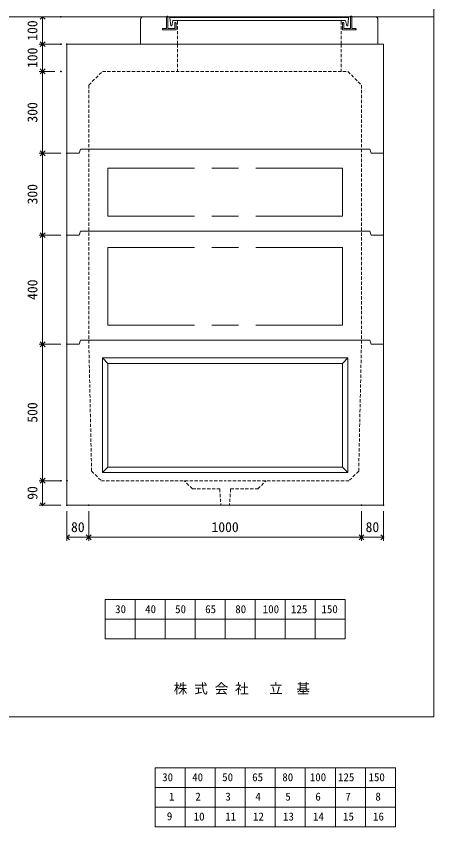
# Model space of a CAD drawing. Units: millimetres, scale not verified. Extents: x -4890 to 18490, y -2339 to 2339.
# Drawn here: x 3359 to 4890, y -2339 to 632 of the extents above; entities that cross this region are included whole.
import ezdxf
from ezdxf.enums import TextEntityAlignment as Align

# ---------------------------------------------------------------- set-up
doc = ezdxf.new("R2010")
doc.units = ezdxf.units.MM
doc.header["$LTSCALE"] = 10
doc.header["$PDMODE"] = 32
doc.header["$PDSIZE"] = 2
doc.linetypes.add('DASHED1', pattern=[1.8, 1.2, -0.6])
doc.linetypes.add('USER2', pattern=[50.8, 31.75, -6.35, 6.35, -6.35])
doc.layers.add('0-1_Defpoints', color=7, linetype='Continuous')
for name, color, linetype, lineweight in [('0-2_waku', 7, 'Continuous', 18), ('0-3_gaikei', 7, 'Continuous', 18), ('0-4_kakure', 7, 'DASHED1', 5), ('0-5_sunpou', 7, 'Continuous', 5), ('0-9_uchigawa', 6, 'Continuous', 18), ('0-B_futa', 3, 'Continuous', 18), ('0-C_GL', 4, 'Continuous', 18), ('0-E_文字１', 7, 'Continuous', 18), ('1-3_uchigawa2', 6, 'USER2', 18), ('1-5_文字２', 7, 'Continuous', 5)]:
    doc.layers.add(name, color=color, linetype=linetype, lineweight=lineweight)
doc.styles.add('ＭＳ ゴシック', font='')
doc.styles.get('ＭＳ ゴシック').set_extended_font_data('MS Gothic')

# ---------------------------------------------------------------- blocks, each defined once
blk = doc.blocks.new('_Open90')
at = {"layer": '0-5_sunpou'}
blk.add_line((0, 0), (-1, 0), dxfattribs=at)
blk.add_lwpolyline([(-0.5, 0.5), (0, 0), (-0.5, -0.5)], dxfattribs=at)
blk = doc.blocks.new('D94')
at = {"layer": '0-1_Defpoints'}
for p in [(4992.32, 1004.36), (5072.32, 1004.36), (5072.32, 886.94)]:
    blk.add_point(p, dxfattribs=at)
at = {"layer": '0-5_sunpou'}
for p, q in [((4992.32, 982.36), (4992.32, 873.94)), ((5072.32, 982.36), (5072.32, 873.94)), ((5010.32, 886.94), (5054.32, 886.94))]:
    blk.add_line(p, q, dxfattribs=at)
at = {"layer": '0-5_sunpou', "xscale": 18, "yscale": 18, "rotation": 180}
blk.add_blockref('_Open90', (4992.32, 886.94), dxfattribs=at)
at = {"layer": '0-5_sunpou', "xscale": 18, "yscale": 18}
blk.add_blockref('_Open90', (5072.32, 886.94), dxfattribs=at)
at = {"layer": '0-5_sunpou', "style": 'ＭＳ ゴシック'}
blk.add_text('80', height=36.66, dxfattribs=at).set_placement((5007.32, 894.94), align=Align.BOTTOM_LEFT)
blk = doc.blocks.new('D95')
at = {"layer": '0-1_Defpoints'}
for p in [(5072.32, 1004.36), (6072.32, 1004.36), (6072.32, 886.94)]:
    blk.add_point(p, dxfattribs=at)
at = {"layer": '0-5_sunpou'}
for p, q in [((5072.32, 982.36), (5072.32, 873.94)), ((6072.32, 982.36), (6072.32, 873.94)), ((5090.32, 886.94), (6054.32, 886.94))]:
    blk.add_line(p, q, dxfattribs=at)
at = {"layer": '0-5_sunpou', "xscale": 18, "yscale": 18, "rotation": 180}
blk.add_blockref('_Open90', (5072.32, 886.94), dxfattribs=at)
at = {"layer": '0-5_sunpou', "xscale": 18, "yscale": 18}
blk.add_blockref('_Open90', (6072.32, 886.94), dxfattribs=at)
at = {"layer": '0-5_sunpou', "style": 'ＭＳ ゴシック'}
blk.add_text('1000', height=36.66, dxfattribs=at).set_placement((5522.32, 894.94), align=Align.BOTTOM_LEFT)
blk = doc.blocks.new('D96')
at = {"layer": '0-1_Defpoints'}
for p in [(6072.32, 1004.36), (6152.32, 1004.36), (6152.32, 886.94)]:
    blk.add_point(p, dxfattribs=at)
at = {"layer": '0-5_sunpou'}
for p, q in [((6072.32, 982.36), (6072.32, 873.94)), ((6152.32, 982.36), (6152.32, 873.94)), ((6090.32, 886.94), (6134.32, 886.94))]:
    blk.add_line(p, q, dxfattribs=at)
at = {"layer": '0-5_sunpou', "xscale": 18, "yscale": 18, "rotation": 180}
blk.add_blockref('_Open90', (6072.32, 886.94), dxfattribs=at)
at = {"layer": '0-5_sunpou', "xscale": 18, "yscale": 18}
blk.add_blockref('_Open90', (6152.32, 886.94), dxfattribs=at)
at = {"layer": '0-5_sunpou', "style": 'ＭＳ ゴシック'}
blk.add_text('80', height=36.66, dxfattribs=at).set_placement((6087.32, 894.94), align=Align.BOTTOM_LEFT)
blk = doc.blocks.new('D97')
at = {"layer": '0-1_Defpoints'}
for p in [(4992.32, 1094.36), (4903, 1004.36), (4992.32, 1004.36)]:
    blk.add_point(p, dxfattribs=at)
at = {"layer": '0-5_sunpou'}
for p, q in [((4970.32, 1094.36), (4890, 1094.36)), ((4903, 1076.36), (4903, 1022.36)), ((4970.32, 1004.36), (4890, 1004.36))]:
    blk.add_line(p, q, dxfattribs=at)
at = {"layer": '0-5_sunpou', "xscale": 18, "yscale": 18}
for p, rotation in [((4903, 1094.36), 90), ((4903, 1004.36), 270)]:
    blk.add_blockref('_Open90', p, dxfattribs=dict(at, rotation=rotation))
at = {"layer": '0-5_sunpou', "style": 'ＭＳ ゴシック'}
blk.add_text('90', height=36.66, rotation=90, dxfattribs=at).set_placement((4895, 1024.36), align=Align.BOTTOM_LEFT)
blk = doc.blocks.new('D98')
at = {"layer": '0-1_Defpoints'}
for p in [(4992.32, 1594.36), (4903, 1094.36), (4970.32, 1094.36)]:
    blk.add_point(p, dxfattribs=at)
at = {"layer": '0-5_sunpou'}
for p, q in [((4970.32, 1594.36), (4890, 1594.36)), ((4903, 1576.36), (4903, 1112.36)), ((4948.32, 1094.36), (4890, 1094.36))]:
    blk.add_line(p, q, dxfattribs=at)
at = {"layer": '0-5_sunpou', "xscale": 18, "yscale": 18}
for p, rotation in [((4903, 1594.36), 90), ((4903, 1094.36), 270)]:
    blk.add_blockref('_Open90', p, dxfattribs=dict(at, rotation=rotation))
at = {"layer": '0-5_sunpou', "style": 'ＭＳ ゴシック'}
blk.add_text('500', height=36.66, rotation=90, dxfattribs=at).set_placement((4895, 1306.86), align=Align.BOTTOM_LEFT)
blk = doc.blocks.new('D99')
at = {"layer": '0-1_Defpoints'}
for p in [(4970.32, 2794.36), (4903, 2694.36), (4992.32, 2694.36)]:
    blk.add_point(p, dxfattribs=at)
at = {"layer": '0-5_sunpou'}
for p, q in [((4948.32, 2794.36), (4890, 2794.36)), ((4903, 2776.36), (4903, 2712.36)), ((4970.32, 2694.36), (4890, 2694.36))]:
    blk.add_line(p, q, dxfattribs=at)
at = {"layer": '0-5_sunpou', "xscale": 18, "yscale": 18}
for p, rotation in [((4903, 2794.36), 90), ((4903, 2694.36), 270)]:
    blk.add_blockref('_Open90', p, dxfattribs=dict(at, rotation=rotation))
at = {"layer": '0-5_sunpou', "style": 'ＭＳ ゴシック'}
blk.add_text('100', height=36.66, rotation=90, dxfattribs=at).set_placement((4895, 2706.86), align=Align.BOTTOM_LEFT)
blk = doc.blocks.new('D100')
at = {"layer": '0-1_Defpoints'}
for p in [(4970.32, 2694.36), (4903, 2594.36), (4970.32, 2594.36)]:
    blk.add_point(p, dxfattribs=at)
at = {"layer": '0-5_sunpou'}
for p, q in [((4948.32, 2694.36), (4890, 2694.36)), ((4903, 2676.36), (4903, 2612.36)), ((4948.32, 2594.36), (4890, 2594.36))]:
    blk.add_line(p, q, dxfattribs=at)
at = {"layer": '0-5_sunpou', "xscale": 18, "yscale": 18}
for p, rotation in [((4903, 2694.36), 90), ((4903, 2594.36), 270)]:
    blk.add_blockref('_Open90', p, dxfattribs=dict(at, rotation=rotation))
at = {"layer": '0-5_sunpou', "style": 'ＭＳ ゴシック'}
blk.add_text('100', height=36.66, rotation=90, dxfattribs=at).set_placement((4895, 2606.86), align=Align.BOTTOM_LEFT)
blk = doc.blocks.new('D101')
at = {"layer": '0-1_Defpoints'}
for p in [(4970.32, 2594.36), (4903, 2294.36), (4992.32, 2294.36)]:
    blk.add_point(p, dxfattribs=at)
at = {"layer": '0-5_sunpou'}
for p, q in [((4948.32, 2594.36), (4890, 2594.36)), ((4903, 2576.36), (4903, 2312.36)), ((4970.32, 2294.36), (4890, 2294.36))]:
    blk.add_line(p, q, dxfattribs=at)
at = {"layer": '0-5_sunpou', "xscale": 18, "yscale": 18}
for p, rotation in [((4903, 2594.36), 90), ((4903, 2294.36), 270)]:
    blk.add_blockref('_Open90', p, dxfattribs=dict(at, rotation=rotation))
at = {"layer": '0-5_sunpou', "style": 'ＭＳ ゴシック'}
blk.add_text('300', height=36.66, rotation=90, dxfattribs=at).set_placement((4895, 2406.86), align=Align.BOTTOM_LEFT)
blk = doc.blocks.new('D102')
at = {"layer": '0-1_Defpoints'}
for p in [(4992.32, 2294.36), (4903, 1994.36), (4992.32, 1994.36)]:
    blk.add_point(p, dxfattribs=at)
at = {"layer": '0-5_sunpou'}
for p, q in [((4970.32, 2294.36), (4890, 2294.36)), ((4903, 2276.36), (4903, 2012.36)), ((4970.32, 1994.36), (4890, 1994.36))]:
    blk.add_line(p, q, dxfattribs=at)
at = {"layer": '0-5_sunpou', "xscale": 18, "yscale": 18}
for p, rotation in [((4903, 2294.36), 90), ((4903, 1994.36), 270)]:
    blk.add_blockref('_Open90', p, dxfattribs=dict(at, rotation=rotation))
at = {"layer": '0-5_sunpou', "style": 'ＭＳ ゴシック'}
blk.add_text('300', height=36.66, rotation=90, dxfattribs=at).set_placement((4895, 2106.86), align=Align.BOTTOM_LEFT)
blk = doc.blocks.new('D103')
at = {"layer": '0-1_Defpoints'}
for p in [(4992.32, 1994.36), (4903, 1594.36), (4992.32, 1594.36)]:
    blk.add_point(p, dxfattribs=at)
at = {"layer": '0-5_sunpou'}
for p, q in [((4970.32, 1994.36), (4890, 1994.36)), ((4903, 1976.36), (4903, 1612.36)), ((4970.32, 1594.36), (4890, 1594.36))]:
    blk.add_line(p, q, dxfattribs=at)
at = {"layer": '0-5_sunpou', "xscale": 18, "yscale": 18}
for p, rotation in [((4903, 1994.36), 90), ((4903, 1594.36), 270)]:
    blk.add_blockref('_Open90', p, dxfattribs=dict(at, rotation=rotation))
at = {"layer": '0-5_sunpou', "style": 'ＭＳ ゴシック'}
blk.add_text('400', height=36.66, rotation=90, dxfattribs=at).set_placement((4895, 1756.86), align=Align.BOTTOM_LEFT)

msp = doc.modelspace()

# ---------------------------------------------------------------- linework, layer by layer
at = {"layer": '0-2_waku'}
for p, q in [((4890, 2339.3), (4890, -1935.7)), ((3685, -1506.7), (3685, -1650.7)), ((3685, -1506.7), (3685, -1650.7)), ((3685, -1506.7), (3685, -1650.7)), ((3685, -1506.7), (3685, -1650.7)), ((3685, -1506.7), (4565, -1506.7)), ((3795, -1506.7), (3795, -1650.7)), ((3905, -1506.7), (3905, -1650.7)), ((3905, -1506.7), (3905, -1650.7)), ((4015, -1506.7), (4015, -1650.7)), ((4125, -1506.7), (4125, -1650.7)), ((4235, -1506.7), (4235, -1650.7)), ((4345, -1506.7), (4345, -1650.7)), ((4455, -1506.7), (4455, -1650.7)), ((4565, -1506.7), (4565, -1650.7)), ((3685, -1578.7), (4565, -1578.7)), ((3685, -1650.7), (4565, -1650.7)), ((-1230, -1935.7), (4890, -1935.7))]:
    msp.add_line(p, q, dxfattribs=at)
for points in [[(-1230, 2339.3), (-1230, -1935.7), (4890, -1935.7)], [(-1230, 2339.3), (4890, 2339.3), (4890, -1935.7)]]:
    msp.add_lwpolyline(points, dxfattribs=at)
at = {"layer": '0-3_gaikei'}
for p, q in [((3825, 629.3), (3910, 629.3)), ((4590, 629.3), (4675, 629.3)), ((3815, 529.3), (3815, 619.3)), ((4685, 529.3), (4685, 619.3)), ((3545, 529.3), (4705, 529.3)), ((3545, 529.3), (3545, -860.7)), ((3815, 529.3), (3925, 529.3)), ((3815, 529.3), (3925, 529.3)), ((3815, 529.3), (3925, 529.3)), ((3815, 529.3), (3925, 529.3)), ((3815, 529.3), (3925, 529.3)), ((3815, 529.3), (3925, 529.3)), ((3850, 529.3), (4650, 529.3)), ((3850, 529.3), (4650, 529.3)), ((3850, 529.3), (4650, 529.3)), ((3850, 529.3), (4650, 529.3)), ((4685, 529.3), (4575, 529.3)), ((4685, 529.3), (4575, 529.3)), ((4685, 529.3), (4575, 529.3)), ((4685, 529.3), (4575, 529.3)), ((4685, 529.3), (4575, 529.3)), ((4685, 529.3), (4575, 529.3)), ((4685, 529.3), (4575, 529.3)), ((4685, 529.3), (4575, 529.3)), ((4705, 529.3), (4705, -860.7)), ((4125, 144.3), (3595, 144.3)), ((4655, 144.3), (4125, 144.3)), ((4655, 144.3), (4660, 129.3)), ((4705, 129.3), (4660, 129.3)), ((4680, 129.3), (4705, 129.3)), ((4680, 129.3), (4705, 129.3)), ((4125, -155.7), (3595, -155.7)), ((4655, -155.7), (4125, -155.7)), ((4655, -155.7), (4660, -170.7)), ((4705, -170.7), (4660, -170.7)), ((4680, -170.7), (4705, -170.7)), ((4680, -170.7), (4705, -170.7)), ((4125, -555.7), (3595, -555.7)), ((4655, -555.7), (4125, -555.7)), ((4655, -555.7), (4660, -570.7)), ((3545, -570.7), (3545, -1160.7)), ((4705, -570.7), (4660, -570.7)), ((4680, -570.7), (4705, -570.7)), ((4680, -570.7), (4705, -570.7))]:
    msp.add_line(p, q, dxfattribs=at)
for points in [[(3595, 144.3), (3590, 129.3), (3545, 129.3)], [(3595, -155.7), (3590, -170.7), (3545, -170.7)], [(3595, -555.7), (3590, -570.7), (3545, -570.7)], [(3545, -1160.7), (4705, -1160.7), (4705, -570.7)]]:
    msp.add_lwpolyline(points, dxfattribs=at)
for centre, radius, start, end in [((3824.42, 619.88), 9.44, 86.47383, 183.52617), ((4675.33, 619.63), 9.68, 358.04251, 91.95749)]:
    msp.add_arc(centre, radius, start, end, dxfattribs=at)
at = {"layer": '0-4_kakure'}
for p, q in [((3950, 529.3), (3950, 615.8)), ((4550, 529.3), (4550, 615.8)), ((3950, 529.3), (3950, 429.3)), ((4550, 529.3), (4550, 429.3)), ((3625, 379.3), (3675, 429.3)), ((3675, 429.3), (4575, 429.3)), ((4575, 429.3), (4625, 379.3)), ((3625, 379.3), (3625, -555.7)), ((4625, 379.3), (4625, -555.7)), ((3635.32, -1035.7), (3625, -555.7)), ((4625, -555.7), (4614.68, -1035.7)), ((3635.32, -1035.7), (3671.08, -1070.7)), ((3671.08, -1070.7), (4125, -1070.7)), ((4005, -1100.7), (3975, -1070.7)), ((4245, -1100.7), (4275, -1070.7)), ((4005, -1100.7), (4105, -1100.7)), ((4105, -1100.7), (4109, -1160.7)), ((4145, -1100.7), (4141, -1160.7)), ((4145, -1100.7), (4245, -1100.7))]:
    msp.add_line(p, q, dxfattribs=at)
msp.add_lwpolyline([(4614.68, -1035.7), (4578.92, -1070.7), (4125, -1070.7)], dxfattribs=at)
at = {"layer": '0-9_uchigawa'}
for p, q in [((3675, -620.7), (3695, -640.7)), ((3675, -1040.7), (3675, -620.7)), ((4575, -1040.7), (4575, -620.7)), ((3695, -640.7), (4125, -640.7)), ((3695, -1020.7), (3695, -640.7)), ((4555, -1020.7), (4555, -640.7)), ((3675, -1040.7), (3695, -1020.7)), ((3695, -1020.7), (4555, -1020.7)), ((4575, -1040.7), (4555, -1020.7)), ((3675, -1040.7), (4575, -1040.7))]:
    msp.add_line(p, q, dxfattribs=at)
for points in [[(3675, -620.7), (4125, -620.7), (4575, -620.7)], [(4125, -640.7), (4555, -640.7), (4575, -620.7)]]:
    msp.add_lwpolyline(points, dxfattribs=at)
at = {"layer": '0-B_futa'}
for p, q in [((3910, 629.3), (3910, 586.3)), ((3912, 631.3), (3915, 631.3)), ((3915, 631.3), (3915, 586.3)), ((3922.81, 626.8), (4577.14, 626.8)), ((3922.81, 626.8), (3925.3, 596.8)), ((4577.14, 626.8), (4574.89, 596.8)), ((4585, 631.3), (4585, 586.3)), ((4585, 631.3), (4588, 631.3)), ((4590, 629.3), (4590, 586.3)), ((3925.3, 596.8), (3929.01, 596.8)), ((3933.33, 615.8), (3929.01, 596.8)), ((3933.33, 615.8), (4566.67, 615.8)), ((3940, 606.3), (3940, 586.3)), ((3942, 608.3), (3943, 608.3)), ((3945, 606.3), (3945, 581.3)), ((4555, 606.3), (4555, 581.3)), ((4558, 608.3), (4557, 608.3)), ((4560, 606.3), (4560, 586.3)), ((4566.67, 615.8), (4570.99, 596.8)), ((4574.89, 596.8), (4570.99, 596.8)), ((3895, 584.3), (3895, 583.3)), ((3897, 586.3), (3910, 586.3)), ((3945, 581.3), (3897, 581.3)), ((3915, 586.3), (3940, 586.3)), ((4555, 581.3), (4603, 581.3)), ((4585, 586.3), (4560, 586.3)), ((4603, 586.3), (4590, 586.3)), ((4605, 584.3), (4605, 583.3))]:
    msp.add_line(p, q, dxfattribs=at)
for centre, start, end in [((3912, 629.3), 90, 180), ((4588, 629.3), 0, 90), ((3942, 606.3), 90, 180), ((3943, 606.3), 0, 90), ((4557, 606.3), 90, 180), ((4558, 606.3), 0, 90), ((3897, 584.3), 90, 180), ((3897, 583.3), 180, 270), ((4603, 584.3), 0, 90), ((4603, 583.3), 270, 0)]:
    msp.add_arc(centre, 2, start, end, dxfattribs=at)
at = {"layer": '0-C_GL'}
msp.add_line((-1230, 629.3), (4890, 629.3), dxfattribs=at)
at = {"layer": '1-3_uchigawa2'}
for p, q in [((3695, 74.3), (4125, 74.3)), ((3695, 74.3), (3695, -100.7)), ((4555, 74.3), (4125, 74.3)), ((4555, 74.3), (4555, -100.7)), ((3695, -100.7), (4125, -100.7)), ((4555, -100.7), (4125, -100.7)), ((3695, -215.7), (4125, -215.7)), ((3695, -215.7), (3695, -500.7)), ((4555, -215.7), (4125, -215.7)), ((4555, -215.7), (4555, -500.7)), ((3695, -500.7), (4125, -500.7)), ((4555, -500.7), (4125, -500.7))]:
    msp.add_line(p, q, dxfattribs=at)
at = {"layer": '1-5_文字２'}
for p, q in [((3869, -2123.25), (3869, -2267.25)), ((3869, -2123.25), (3869, -2267.25)), ((3869, -2123.25), (3869, -2267.25)), ((3869, -2123.25), (3869, -2267.25)), ((3869, -2123.25), (4749, -2123.25)), ((3869, -2123.25), (3869, -2267.25)), ((3869, -2123.25), (3869, -2267.25)), ((3869, -2123.25), (3869, -2267.25)), ((3869, -2123.25), (3869, -2267.25)), ((3869, -2123.25), (4749, -2123.25)), ((3979, -2123.25), (3979, -2267.25)), ((3979, -2123.25), (3979, -2267.25)), ((4089, -2123.25), (4089, -2267.25)), ((4089, -2123.25), (4089, -2267.25)), ((4089, -2123.25), (4089, -2267.25)), ((4089, -2123.25), (4089, -2267.25)), ((4199, -2123.25), (4199, -2267.25)), ((4199, -2123.25), (4199, -2267.25)), ((4309, -2123.25), (4309, -2267.25)), ((4309, -2123.25), (4309, -2267.25)), ((4419, -2123.25), (4419, -2267.25)), ((4419, -2123.25), (4419, -2267.25)), ((4529, -2123.25), (4529, -2267.25)), ((4529, -2123.25), (4529, -2267.25)), ((4639, -2123.25), (4639, -2267.25)), ((4639, -2123.25), (4639, -2267.25)), ((4749, -2123.25), (4749, -2267.25)), ((4749, -2123.25), (4749, -2267.25)), ((3869, -2195.25), (4749, -2195.25)), ((3869, -2195.25), (4749, -2195.25)), ((3869, -2267.25), (4749, -2267.25)), ((3869, -2267.25), (4749, -2267.25)), ((3869, -2267.25), (3869, -2339.25)), ((3869, -2267.25), (3869, -2339.25)), ((3869, -2267.25), (3869, -2339.25)), ((3869, -2267.25), (3869, -2339.25)), ((3869, -2267.25), (4749, -2267.25)), ((3869, -2267.25), (3869, -2339.25)), ((3869, -2267.25), (3869, -2339.25)), ((3869, -2267.25), (3869, -2339.25)), ((3869, -2267.25), (3869, -2339.25)), ((3869, -2267.25), (4749, -2267.25)), ((3979, -2267.25), (3979, -2339.25)), ((3979, -2267.25), (3979, -2339.25)), ((4089, -2267.25), (4089, -2339.25)), ((4089, -2267.25), (4089, -2339.25)), ((4089, -2267.25), (4089, -2339.25)), ((4089, -2267.25), (4089, -2339.25)), ((4199, -2267.25), (4199, -2339.25)), ((4199, -2267.25), (4199, -2339.25)), ((4309, -2267.25), (4309, -2339.25)), ((4309, -2267.25), (4309, -2339.25)), ((4419, -2267.25), (4419, -2339.25)), ((4419, -2267.25), (4419, -2339.25)), ((4529, -2267.25), (4529, -2339.25)), ((4529, -2267.25), (4529, -2339.25)), ((4639, -2267.25), (4639, -2339.25)), ((4639, -2267.25), (4639, -2339.25)), ((4749, -2267.25), (4749, -2339.25)), ((4749, -2267.25), (4749, -2339.25)), ((3869, -2339.25), (4749, -2339.25)), ((3869, -2339.25), (4749, -2339.25))]:
    msp.add_line(p, q, dxfattribs=at)

# ---------------------------------------------------------------- block references
at = {"layer": '0-5_sunpou'}
for name in ['D99', 'D100', 'D101', 'D102', 'D103', 'D98', 'D97', 'D94', 'D95', 'D96']:
    msp.add_blockref(name, (-1447.32, -2165.06), dxfattribs=at)

# ---------------------------------------------------------------- texts
at = {"layer": '0-E_文字１', "style": 'ＭＳ ゴシック'}
for s, height, p in [('30', 29.33, (3721.69, -1565.1)), ('40', 29.33, (3831.69, -1565.1)), ('50', 29.33, (3941.69, -1565.1)), ('65', 29.33, (4051.69, -1565.1)), ('80', 29.33, (4162.1, -1565.1)), ('100', 29.33, (4262.97, -1565.1)), ('125', 29.33, (4366.36, -1565.1)), ('150', 29.33, (4478.13, -1565.1)), ('株 式 会 社 \u3000立\u3000基', 36.66, (3936.53, -1862.06))]:
    msp.add_text(s, height=height, dxfattribs=at).set_placement(p, align=Align.BOTTOM_LEFT)
at = {"layer": '1-5_文字２', "style": 'ＭＳ ゴシック'}
for s, p in [('30', (3894.15, -2181.06)), ('30', (3894.15, -2181.06)), ('40', (4004.15, -2181.06)), ('40', (4004.15, -2181.06)), ('50', (4114.15, -2181.06)), ('50', (4114.15, -2181.06)), ('65', (4224.15, -2181.06)), ('65', (4224.15, -2181.06)), ('80', (4334.56, -2181.06)), ('80', (4334.56, -2181.06)), ('100', (4435.43, -2181.06)), ('100', (4435.43, -2181.06)), ('125', (4538.82, -2181.06)), ('125', (4538.82, -2181.06)), ('150', (4650.58, -2181.06)), ('150', (4650.58, -2181.06)), ('1', (3919.3, -2252.1)), ('2', (4015.73, -2252.1)), ('3', (4125.73, -2252.1)), ('4', (4235.73, -2252.1)), ('5', (4345.73, -2252.1)), ('6', (4455.73, -2252.1)), ('7', (4565.73, -2252.1)), ('8', (4675.73, -2252.1)), ('9', (3911.23, -2324.1)), ('10', (4009.65, -2325.06)), ('12', (4227.35, -2325.06)), ('13', (4337.35, -2325.06)), ('16', (4667.35, -2325.06)), ('11', (4125.14, -2325.06)), ('14', (4447.35, -2325.06)), ('15', (4557.35, -2325.06))]:
    msp.add_text(s, height=29.33, dxfattribs=at).set_placement(p, align=Align.BOTTOM_LEFT)

doc.saveas('drawing.dxf')
